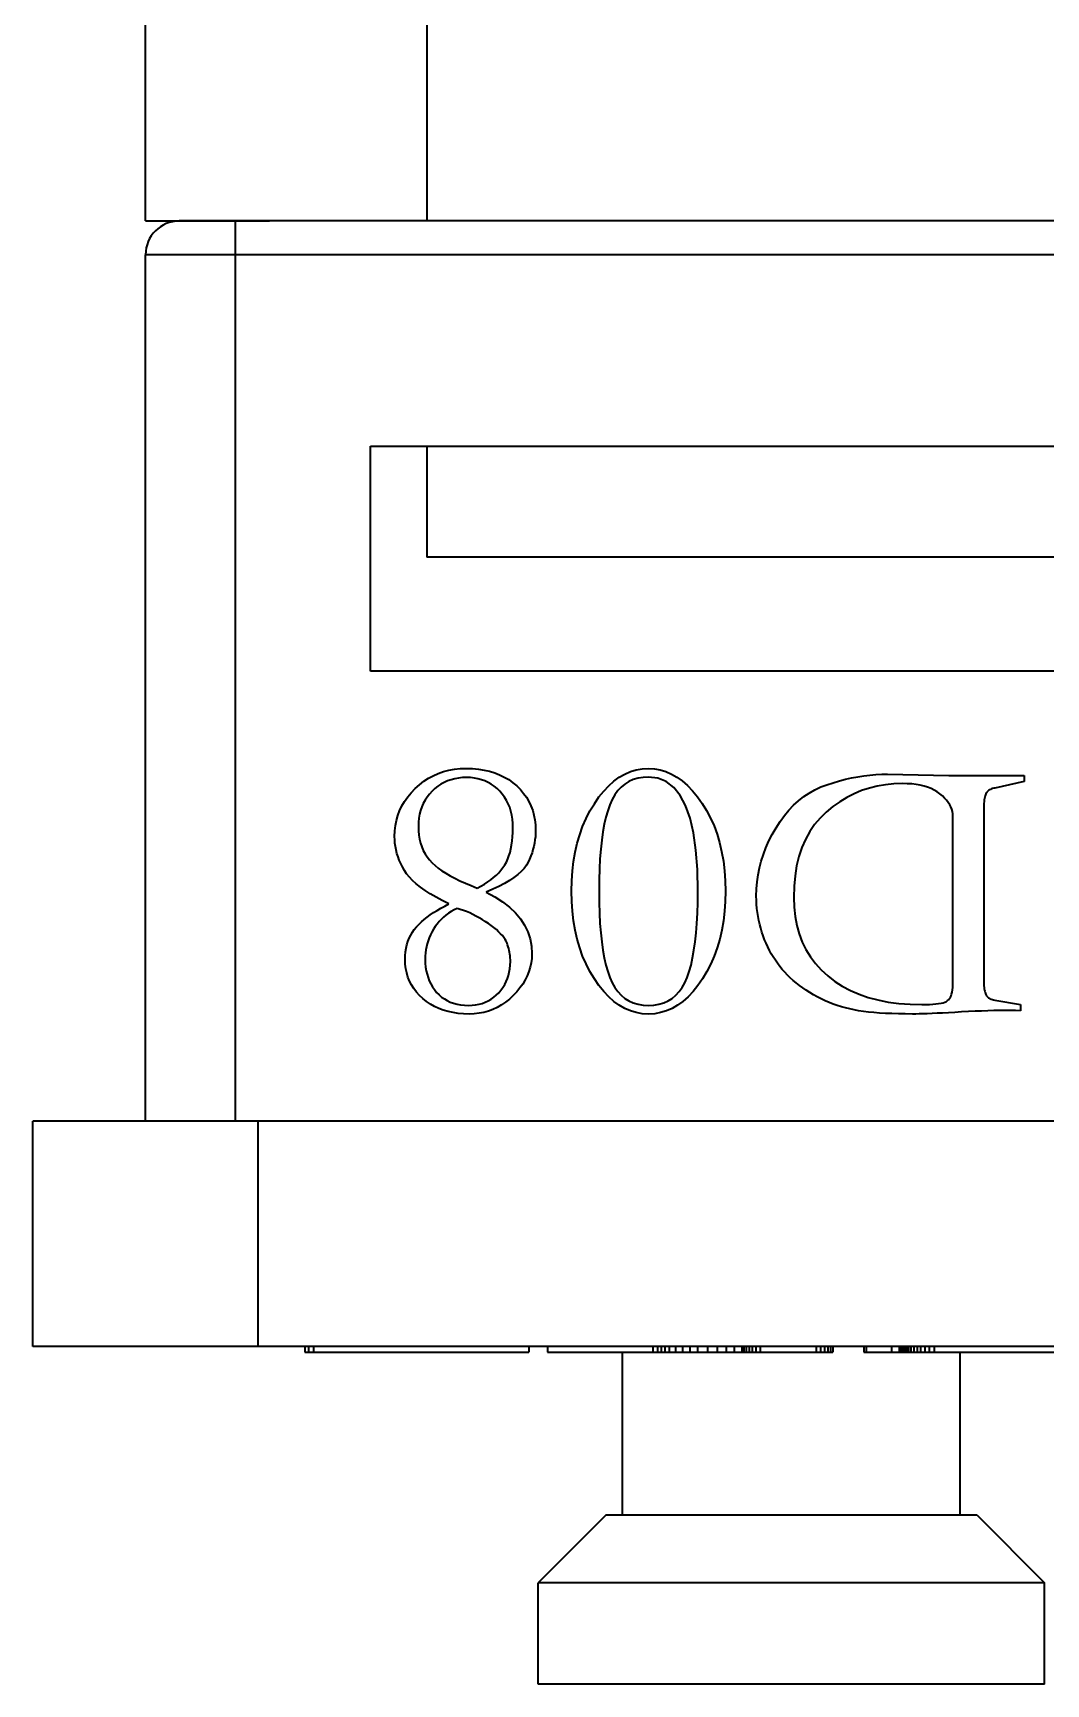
# Model space of a CAD drawing. Header units: millimetres. Extents: x -105 to 105, y -148 to 148.
# Drawn here: x -7.77 to 1.23, y 81.43 to 96.1 of the extents above; entities that cross this region are included whole.
import ezdxf

# ---------------------------------------------------------------- set-up
doc = ezdxf.new("R2010")
doc.units = ezdxf.units.MM
doc.layers.add('粗实线层', color=7, linetype='Continuous', lineweight=35)

msp = doc.modelspace()

# ---------------------------------------------------------------- linework, layer by layer
at = {"layer": '粗实线层', "color": 7, "lineweight": 35, "ltscale": 0.228258}
for p, q in [((-4.269, 102.433), (-4.269, 94.433)), ((-6.769, 94.433), (-6.769, 96.433)), ((-6.769, 94.433), (-5.669, 94.433)), ((-5.969, 94.433), (-6.469, 94.433)), ((-5.969, 94.133), (-5.969, 94.433)), ((9.431, 94.433), (-5.969, 94.433)), ((-5.969, 94.133), (-6.769, 94.133)), ((-6.769, 86.433), (-6.769, 94.133)), ((9.431, 94.133), (-5.969, 94.133)), ((-5.969, 86.433), (-5.969, 94.133)), ((-4.769, 90.433), (-4.769, 92.433)), ((-4.769, 92.433), (8.231, 92.433)), ((-4.269, 92.433), (-4.269, 91.447)), ((7.731, 91.447), (-4.269, 91.447)), ((8.231, 90.433), (-4.769, 90.433)), ((-4.256, 89.481), (-4.213, 89.504)), ((-4.213, 89.504), (-4.169, 89.524)), ((-4.169, 89.524), (-4.122, 89.54)), ((-4.122, 89.54), (-4.074, 89.552)), ((-4.074, 89.552), (-4.024, 89.561)), ((-4.024, 89.561), (-3.973, 89.567)), ((-3.973, 89.567), (-3.919, 89.569)), ((-3.916, 89.488), (-3.952, 89.487)), ((-3.919, 89.569), (-3.864, 89.567)), ((-3.881, 89.487), (-3.916, 89.488)), ((-3.864, 89.567), (-3.811, 89.562)), ((-3.811, 89.562), (-3.761, 89.554)), ((-3.761, 89.554), (-3.712, 89.544)), ((-3.712, 89.544), (-3.666, 89.53)), ((-3.666, 89.53), (-3.623, 89.512)), ((-3.623, 89.512), (-3.581, 89.492)), ((-3.581, 89.492), (-3.542, 89.469)), ((-2.607, 89.456), (-2.56, 89.49)), ((-2.56, 89.49), (-2.511, 89.518)), ((-2.511, 89.518), (-2.46, 89.54)), ((-2.46, 89.54), (-2.409, 89.556)), ((-2.409, 89.556), (-2.355, 89.565)), ((-2.348, 89.489), (-2.393, 89.482)), ((-2.355, 89.565), (-2.3, 89.569)), ((-2.3, 89.491), (-2.348, 89.489)), ((-2.3, 89.569), (-2.247, 89.565)), ((-2.217, 89.481), (-2.3, 89.491)), ((-2.247, 89.565), (-2.195, 89.556)), ((-2.195, 89.556), (-2.145, 89.541)), ((-2.145, 89.541), (-2.095, 89.519)), ((-2.095, 89.519), (-2.047, 89.491)), ((-2.047, 89.491), (-2, 89.457)), ((-0.495, 89.484), (-0.441, 89.495)), ((-0.441, 89.495), (-0.387, 89.503)), ((-0.387, 89.503), (-0.333, 89.51)), ((-0.333, 89.51), (-0.28, 89.514)), ((-0.28, 89.514), (-0.227, 89.517)), ((-0.227, 89.517), (-0.175, 89.518)), ((-0.175, 89.518), (0.368, 89.505)), ((0.368, 89.505), (1.038, 89.505)), ((1.038, 89.505), (1.038, 89.451)), ((-4.439, 89.315), (-4.408, 89.353)), ((-4.408, 89.353), (-4.374, 89.389)), ((-4.374, 89.389), (-4.336, 89.423)), ((-4.336, 89.423), (-4.297, 89.454)), ((-4.297, 89.454), (-4.256, 89.481)), ((-4.246, 89.341), (-4.267, 89.314)), ((-4.223, 89.366), (-4.246, 89.341)), ((-4.198, 89.389), (-4.223, 89.366)), ((-4.171, 89.41), (-4.198, 89.389)), ((-4.144, 89.428), (-4.171, 89.41)), ((-4.115, 89.444), (-4.144, 89.428)), ((-4.085, 89.457), (-4.115, 89.444)), ((-4.054, 89.468), (-4.085, 89.457)), ((-4.021, 89.477), (-4.054, 89.468)), ((-3.987, 89.483), (-4.021, 89.477)), ((-3.952, 89.487), (-3.987, 89.483)), ((-3.847, 89.483), (-3.881, 89.487)), ((-3.815, 89.477), (-3.847, 89.483)), ((-3.784, 89.468), (-3.815, 89.477)), ((-3.753, 89.457), (-3.784, 89.468)), ((-3.725, 89.444), (-3.753, 89.457)), ((-3.697, 89.428), (-3.725, 89.444)), ((-3.67, 89.41), (-3.697, 89.428)), ((-3.645, 89.389), (-3.67, 89.41)), ((-3.621, 89.366), (-3.645, 89.389)), ((-3.599, 89.34), (-3.621, 89.366)), ((-3.579, 89.313), (-3.599, 89.34)), ((-3.542, 89.469), (-3.505, 89.442)), ((-3.505, 89.442), (-3.47, 89.413)), ((-3.47, 89.413), (-3.438, 89.381)), ((-3.438, 89.381), (-3.41, 89.347)), ((-3.41, 89.347), (-3.385, 89.312)), ((-2.74, 89.315), (-2.697, 89.368)), ((-2.697, 89.368), (-2.653, 89.415)), ((-2.653, 89.415), (-2.607, 89.456)), ((-2.573, 89.371), (-2.6, 89.334)), ((-2.543, 89.403), (-2.573, 89.371)), ((-2.51, 89.43), (-2.543, 89.403)), ((-2.474, 89.452), (-2.51, 89.43)), ((-2.435, 89.469), (-2.474, 89.452)), ((-2.393, 89.482), (-2.435, 89.469)), ((-2.142, 89.451), (-2.217, 89.481)), ((-2.076, 89.4), (-2.142, 89.451)), ((-2.019, 89.329), (-2.076, 89.4)), ((-2, 89.457), (-1.954, 89.417)), ((-1.954, 89.417), (-1.91, 89.37)), ((-1.91, 89.37), (-1.866, 89.317)), ((-0.921, 89.318), (-0.872, 89.35)), ((-0.872, 89.35), (-0.822, 89.379)), ((-0.822, 89.379), (-0.769, 89.404)), ((-0.769, 89.404), (-0.715, 89.424)), ((-0.715, 89.424), (-0.659, 89.442)), ((-0.659, 89.442), (-0.604, 89.458)), ((-0.604, 89.458), (-0.549, 89.472)), ((-0.549, 89.472), (-0.495, 89.484)), ((-0.472, 89.343), (-0.537, 89.31)), ((-0.406, 89.371), (-0.472, 89.343)), ((-0.337, 89.394), (-0.406, 89.371)), ((-0.267, 89.412), (-0.337, 89.394)), ((-0.195, 89.424), (-0.267, 89.412)), ((-0.12, 89.432), (-0.195, 89.424)), ((-0.044, 89.434), (-0.12, 89.432)), ((-0.002, 89.433), (-0.044, 89.434)), ((0.039, 89.431), (-0.002, 89.433)), ((0.077, 89.426), (0.039, 89.431)), ((0.114, 89.42), (0.077, 89.426)), ((0.148, 89.411), (0.114, 89.42)), ((0.18, 89.401), (0.148, 89.411)), ((0.211, 89.389), (0.18, 89.401)), ((0.239, 89.375), (0.211, 89.389)), ((0.265, 89.36), (0.239, 89.375)), ((0.289, 89.342), (0.265, 89.36)), ((0.311, 89.324), (0.289, 89.342)), ((0.697, 89.343), (0.694, 89.335)), ((0.702, 89.351), (0.697, 89.343)), ((0.706, 89.357), (0.702, 89.351)), ((0.712, 89.363), (0.706, 89.357)), ((0.718, 89.369), (0.712, 89.363)), ((0.724, 89.374), (0.718, 89.369)), ((0.731, 89.378), (0.724, 89.374)), ((0.739, 89.382), (0.731, 89.378)), ((0.748, 89.386), (0.739, 89.382)), ((0.757, 89.389), (0.748, 89.386)), ((0.767, 89.392), (0.757, 89.389)), ((0.777, 89.394), (0.767, 89.392)), ((1.038, 89.451), (0.777, 89.394)), ((-4.511, 89.193), (-4.491, 89.235)), ((-4.491, 89.235), (-4.467, 89.276)), ((-4.467, 89.276), (-4.439, 89.315)), ((-4.326, 89.194), (-4.334, 89.161)), ((-4.315, 89.226), (-4.326, 89.194)), ((-4.301, 89.257), (-4.315, 89.226)), ((-4.285, 89.286), (-4.301, 89.257)), ((-4.267, 89.314), (-4.285, 89.286)), ((-3.561, 89.285), (-3.579, 89.313)), ((-3.546, 89.255), (-3.561, 89.285)), ((-3.533, 89.223), (-3.546, 89.255)), ((-3.523, 89.189), (-3.533, 89.223)), ((-3.385, 89.312), (-3.363, 89.275)), ((-3.363, 89.275), (-3.345, 89.236)), ((-3.345, 89.236), (-3.329, 89.196)), ((-3.329, 89.196), (-3.318, 89.154)), ((-2.82, 89.191), (-2.781, 89.255)), ((-2.781, 89.255), (-2.74, 89.315)), ((-2.644, 89.245), (-2.662, 89.193)), ((-2.623, 89.292), (-2.644, 89.245)), ((-2.6, 89.334), (-2.623, 89.292)), ((-1.971, 89.238), (-2.019, 89.329)), ((-1.931, 89.127), (-1.971, 89.238)), ((-1.866, 89.317), (-1.824, 89.258)), ((-1.824, 89.258), (-1.785, 89.195)), ((-1.785, 89.195), (-1.749, 89.128)), ((-1.093, 89.149), (-1.053, 89.197)), ((-1.053, 89.197), (-1.011, 89.241)), ((-1.011, 89.241), (-0.967, 89.281)), ((-0.967, 89.281), (-0.921, 89.318)), ((-0.661, 89.229), (-0.72, 89.181)), ((-0.6, 89.272), (-0.661, 89.229)), ((-0.537, 89.31), (-0.6, 89.272)), ((0.331, 89.305), (0.311, 89.324)), ((0.348, 89.286), (0.331, 89.305)), ((0.363, 89.266), (0.348, 89.286)), ((0.376, 89.246), (0.363, 89.266)), ((0.386, 89.226), (0.376, 89.246)), ((0.395, 89.206), (0.386, 89.226)), ((0.4, 89.185), (0.395, 89.206)), ((0.681, 89.258), (0.68, 89.241)), ((0.68, 89.241), (0.68, 89.223)), ((0.68, 89.223), (0.68, 87.668)), ((0.682, 89.274), (0.681, 89.258)), ((0.683, 89.289), (0.682, 89.274)), ((0.685, 89.302), (0.683, 89.289)), ((0.688, 89.314), (0.685, 89.302)), ((0.69, 89.325), (0.688, 89.314)), ((0.694, 89.335), (0.69, 89.325)), ((-4.554, 89.013), (-4.549, 89.06)), ((-4.549, 89.06), (-4.54, 89.106)), ((-4.54, 89.106), (-4.527, 89.15)), ((-4.527, 89.15), (-4.511, 89.193)), ((-4.344, 89.09), (-4.345, 89.052)), ((-4.345, 89.052), (-4.344, 89.013)), ((-4.34, 89.126), (-4.344, 89.09)), ((-4.334, 89.161), (-4.34, 89.126)), ((-3.514, 89.154), (-3.523, 89.189)), ((-3.508, 89.117), (-3.514, 89.154)), ((-3.505, 89.079), (-3.508, 89.117)), ((-3.504, 89.039), (-3.505, 89.079)), ((-3.318, 89.154), (-3.309, 89.111)), ((-3.309, 89.111), (-3.304, 89.066)), ((-3.304, 89.066), (-3.303, 89.019)), ((-2.911, 88.98), (-2.885, 89.054)), ((-2.885, 89.054), (-2.854, 89.124)), ((-2.854, 89.124), (-2.82, 89.191)), ((-2.693, 89.073), (-2.705, 89.004)), ((-2.678, 89.136), (-2.693, 89.073)), ((-2.662, 89.193), (-2.678, 89.136)), ((-1.901, 88.995), (-1.931, 89.127)), ((-1.749, 89.128), (-1.718, 89.058)), ((-1.718, 89.058), (-1.691, 88.985)), ((-1.167, 89.041), (-1.131, 89.097)), ((-1.131, 89.097), (-1.093, 89.149)), ((-0.824, 89.07), (-0.868, 89.007)), ((-0.775, 89.128), (-0.824, 89.07)), ((-0.72, 89.181), (-0.775, 89.128)), ((0.404, 89.164), (0.4, 89.185)), ((0.405, 89.143), (0.404, 89.164)), ((0.405, 87.668), (0.405, 89.143)), ((-4.556, 88.965), (-4.554, 89.013)), ((-4.555, 88.935), (-4.556, 88.965)), ((-4.553, 88.905), (-4.555, 88.935)), ((-4.548, 88.875), (-4.553, 88.905)), ((-4.344, 89.013), (-4.34, 88.975)), ((-4.34, 88.975), (-4.334, 88.939)), ((-4.334, 88.939), (-4.326, 88.904)), ((-4.326, 88.904), (-4.315, 88.871)), ((-3.516, 88.888), (-3.51, 88.924)), ((-3.51, 88.924), (-3.507, 88.96)), ((-3.507, 88.96), (-3.504, 88.999)), ((-3.504, 88.999), (-3.504, 89.039)), ((-3.313, 88.904), (-3.319, 88.876)), ((-3.309, 88.933), (-3.313, 88.904)), ((-3.305, 88.961), (-3.309, 88.933)), ((-3.303, 88.99), (-3.305, 88.961)), ((-3.303, 89.019), (-3.303, 88.99)), ((-2.952, 88.825), (-2.933, 88.904)), ((-2.933, 88.904), (-2.911, 88.98)), ((-2.716, 88.93), (-2.724, 88.851)), ((-2.705, 89.004), (-2.716, 88.93)), ((-1.879, 88.843), (-1.901, 88.995)), ((-1.691, 88.985), (-1.668, 88.909)), ((-1.668, 88.909), (-1.65, 88.829)), ((-1.256, 88.864), (-1.23, 88.924)), ((-1.23, 88.924), (-1.2, 88.982)), ((-1.2, 88.982), (-1.167, 89.041)), ((-0.905, 88.938), (-0.937, 88.865)), ((-0.868, 89.007), (-0.905, 88.938)), ((-4.542, 88.844), (-4.548, 88.875)), ((-4.535, 88.814), (-4.542, 88.844)), ((-4.525, 88.784), (-4.535, 88.814)), ((-4.514, 88.754), (-4.525, 88.784)), ((-4.501, 88.724), (-4.514, 88.754)), ((-4.315, 88.871), (-4.301, 88.84)), ((-4.301, 88.84), (-4.285, 88.81)), ((-4.285, 88.81), (-4.267, 88.782)), ((-4.267, 88.782), (-4.246, 88.755)), ((-4.246, 88.755), (-4.223, 88.73)), ((-3.563, 88.737), (-3.551, 88.764)), ((-3.551, 88.764), (-3.54, 88.793)), ((-3.54, 88.793), (-3.53, 88.823)), ((-3.53, 88.823), (-3.522, 88.855)), ((-3.522, 88.855), (-3.516, 88.888)), ((-3.357, 88.763), (-3.37, 88.735)), ((-3.346, 88.791), (-3.357, 88.763)), ((-3.335, 88.819), (-3.346, 88.791)), ((-3.327, 88.848), (-3.335, 88.819)), ((-3.319, 88.876), (-3.327, 88.848)), ((-2.966, 88.743), (-2.952, 88.825)), ((-2.731, 88.766), (-2.736, 88.676)), ((-2.724, 88.851), (-2.731, 88.766)), ((-1.866, 88.671), (-1.879, 88.843)), ((-1.65, 88.829), (-1.635, 88.746)), ((-1.298, 88.744), (-1.279, 88.805)), ((-1.279, 88.805), (-1.256, 88.864)), ((-0.963, 88.787), (-0.984, 88.703)), ((-0.937, 88.865), (-0.963, 88.787)), ((-4.486, 88.694), (-4.501, 88.724)), ((-4.469, 88.663), (-4.486, 88.694)), ((-4.45, 88.633), (-4.469, 88.663)), ((-4.425, 88.603), (-4.45, 88.633)), ((-4.223, 88.73), (-4.197, 88.706)), ((-4.197, 88.706), (-4.168, 88.683)), ((-4.168, 88.683), (-4.135, 88.66)), ((-4.135, 88.66), (-4.1, 88.637)), ((-4.1, 88.637), (-4.061, 88.614)), ((-4.061, 88.614), (-4.02, 88.592)), ((-3.676, 88.599), (-3.652, 88.62)), ((-3.652, 88.62), (-3.63, 88.642)), ((-3.63, 88.642), (-3.611, 88.665)), ((-3.611, 88.665), (-3.593, 88.688)), ((-3.593, 88.688), (-3.577, 88.712)), ((-3.577, 88.712), (-3.563, 88.737)), ((-3.461, 88.626), (-3.496, 88.599)), ((-3.431, 88.653), (-3.461, 88.626)), ((-3.406, 88.68), (-3.431, 88.653)), ((-3.385, 88.708), (-3.406, 88.68)), ((-3.37, 88.735), (-3.385, 88.708)), ((-2.982, 88.57), (-2.976, 88.658)), ((-2.976, 88.658), (-2.966, 88.743)), ((-2.736, 88.676), (-2.738, 88.58)), ((-1.861, 88.479), (-1.866, 88.671)), ((-1.635, 88.746), (-1.625, 88.66)), ((-1.625, 88.66), (-1.619, 88.571)), ((-1.335, 88.56), (-1.326, 88.622)), ((-1.326, 88.622), (-1.314, 88.684)), ((-1.314, 88.684), (-1.298, 88.744)), ((-0.998, 88.614), (-1.007, 88.521)), ((-0.984, 88.703), (-0.998, 88.614)), ((-4.397, 88.573), (-4.425, 88.603)), ((-4.364, 88.543), (-4.397, 88.573)), ((-4.327, 88.513), (-4.364, 88.543)), ((-4.285, 88.484), (-4.327, 88.513)), ((-4.239, 88.454), (-4.285, 88.484)), ((-4.02, 88.592), (-3.975, 88.57)), ((-3.975, 88.57), (-3.927, 88.548)), ((-3.927, 88.548), (-3.876, 88.527)), ((-3.876, 88.527), (-3.822, 88.506)), ((-3.822, 88.506), (-3.789, 88.523)), ((-3.789, 88.523), (-3.758, 88.541)), ((-3.758, 88.541), (-3.728, 88.56)), ((-3.683, 88.495), (-3.742, 88.469)), ((-3.742, 88.469), (-3.665, 88.427)), ((-3.728, 88.56), (-3.701, 88.579)), ((-3.701, 88.579), (-3.676, 88.599)), ((-3.629, 88.52), (-3.683, 88.495)), ((-3.58, 88.546), (-3.629, 88.52)), ((-3.536, 88.573), (-3.58, 88.546)), ((-3.496, 88.599), (-3.536, 88.573)), ((-2.984, 88.479), (-2.982, 88.57)), ((-2.982, 88.387), (-2.984, 88.479)), ((-2.738, 88.58), (-2.739, 88.479)), ((-2.739, 88.479), (-2.738, 88.378)), ((-1.862, 88.378), (-1.861, 88.479)), ((-1.619, 88.571), (-1.616, 88.479)), ((-1.616, 88.479), (-1.618, 88.387)), ((-1.342, 88.435), (-1.34, 88.498)), ((-1.34, 88.498), (-1.335, 88.56)), ((-1.007, 88.521), (-1.01, 88.422)), ((-4.188, 88.424), (-4.239, 88.454)), ((-4.133, 88.395), (-4.188, 88.424)), ((-4.178, 88.307), (-4.145, 88.327)), ((-4.145, 88.327), (-4.11, 88.346)), ((-4.074, 88.365), (-4.133, 88.395)), ((-4.11, 88.346), (-4.074, 88.365)), ((-4, 88.325), (-4.027, 88.312)), ((-3.972, 88.316), (-4, 88.325)), ((-3.944, 88.307), (-3.972, 88.316)), ((-3.665, 88.427), (-3.596, 88.383)), ((-3.596, 88.383), (-3.535, 88.335)), ((-3.535, 88.335), (-3.482, 88.285)), ((-2.976, 88.299), (-2.982, 88.387)), ((-2.738, 88.378), (-2.736, 88.282)), ((-1.865, 88.282), (-1.862, 88.378)), ((-1.618, 88.387), (-1.625, 88.299)), ((-1.341, 88.398), (-1.342, 88.435)), ((-1.339, 88.361), (-1.341, 88.398)), ((-1.336, 88.325), (-1.339, 88.361)), ((-1.332, 88.289), (-1.336, 88.325)), ((-1.01, 88.422), (-1.007, 88.335)), ((-1.007, 88.335), (-0.998, 88.253)), ((-4.362, 88.161), (-4.341, 88.183)), ((-4.341, 88.183), (-4.318, 88.204)), ((-4.318, 88.204), (-4.294, 88.225)), ((-4.294, 88.225), (-4.268, 88.246)), ((-4.268, 88.246), (-4.24, 88.267)), ((-4.24, 88.267), (-4.21, 88.287)), ((-4.21, 88.287), (-4.178, 88.307)), ((-4.179, 88.185), (-4.196, 88.163)), ((-4.161, 88.207), (-4.179, 88.185)), ((-4.142, 88.227), (-4.161, 88.207)), ((-4.121, 88.246), (-4.142, 88.227)), ((-4.1, 88.265), (-4.121, 88.246)), ((-4.077, 88.281), (-4.1, 88.265)), ((-4.052, 88.297), (-4.077, 88.281)), ((-4.027, 88.312), (-4.052, 88.297)), ((-3.916, 88.296), (-3.944, 88.307)), ((-3.888, 88.284), (-3.916, 88.296)), ((-3.86, 88.271), (-3.888, 88.284)), ((-3.833, 88.257), (-3.86, 88.271)), ((-3.805, 88.242), (-3.833, 88.257)), ((-3.778, 88.226), (-3.805, 88.242)), ((-3.751, 88.209), (-3.778, 88.226)), ((-3.723, 88.191), (-3.751, 88.209)), ((-3.697, 88.172), (-3.723, 88.191)), ((-3.673, 88.154), (-3.697, 88.172)), ((-3.482, 88.285), (-3.438, 88.232)), ((-3.438, 88.232), (-3.401, 88.176)), ((-3.401, 88.176), (-3.373, 88.117)), ((-2.966, 88.213), (-2.976, 88.299)), ((-2.952, 88.131), (-2.966, 88.213)), ((-2.736, 88.282), (-2.731, 88.192)), ((-2.731, 88.192), (-2.724, 88.107)), ((-1.876, 88.107), (-1.87, 88.192)), ((-1.87, 88.192), (-1.865, 88.282)), ((-1.635, 88.213), (-1.649, 88.131)), ((-1.625, 88.299), (-1.635, 88.213)), ((-1.326, 88.253), (-1.332, 88.289)), ((-1.32, 88.217), (-1.326, 88.253)), ((-1.312, 88.183), (-1.32, 88.217)), ((-1.303, 88.148), (-1.312, 88.183)), ((-0.998, 88.253), (-0.983, 88.173)), ((-0.983, 88.173), (-0.961, 88.098)), ((-4.446, 88.002), (-4.437, 88.032)), ((-4.437, 88.032), (-4.426, 88.061)), ((-4.426, 88.061), (-4.413, 88.088)), ((-4.413, 88.088), (-4.398, 88.114)), ((-4.398, 88.114), (-4.381, 88.138)), ((-4.381, 88.138), (-4.362, 88.161)), ((-4.258, 88.037), (-4.266, 88.011)), ((-4.249, 88.063), (-4.258, 88.037)), ((-4.238, 88.089), (-4.249, 88.063)), ((-4.225, 88.114), (-4.238, 88.089)), ((-4.211, 88.139), (-4.225, 88.114)), ((-4.196, 88.163), (-4.211, 88.139)), ((-3.651, 88.136), (-3.673, 88.154)), ((-3.632, 88.118), (-3.651, 88.136)), ((-3.614, 88.1), (-3.632, 88.118)), ((-3.598, 88.083), (-3.614, 88.1)), ((-3.585, 88.066), (-3.598, 88.083)), ((-3.574, 88.049), (-3.585, 88.066)), ((-3.564, 88.033), (-3.574, 88.049)), ((-3.557, 88.016), (-3.564, 88.033)), ((-3.373, 88.117), (-3.352, 88.055)), ((-3.352, 88.055), (-3.34, 87.99)), ((-2.933, 88.051), (-2.952, 88.131)), ((-2.911, 87.975), (-2.933, 88.051)), ((-2.724, 88.107), (-2.716, 88.027)), ((-2.716, 88.027), (-2.705, 87.953)), ((-1.896, 87.953), (-1.885, 88.027)), ((-1.885, 88.027), (-1.876, 88.107)), ((-1.667, 88.051), (-1.689, 87.975)), ((-1.649, 88.131), (-1.667, 88.051)), ((-1.293, 88.114), (-1.303, 88.148)), ((-1.281, 88.08), (-1.293, 88.114)), ((-1.269, 88.047), (-1.281, 88.08)), ((-1.255, 88.015), (-1.269, 88.047)), ((-0.961, 88.098), (-0.934, 88.026)), ((-0.934, 88.026), (-0.901, 87.959)), ((-4.462, 87.869), (-4.461, 87.904)), ((-4.461, 87.904), (-4.458, 87.939)), ((-4.458, 87.939), (-4.453, 87.971)), ((-4.453, 87.971), (-4.446, 88.002)), ((-4.284, 87.901), (-4.285, 87.872)), ((-4.282, 87.929), (-4.284, 87.901)), ((-4.278, 87.957), (-4.282, 87.929)), ((-4.273, 87.984), (-4.278, 87.957)), ((-4.266, 88.011), (-4.273, 87.984)), ((-3.552, 88), (-3.557, 88.016)), ((-3.547, 87.984), (-3.552, 88)), ((-3.542, 87.968), (-3.547, 87.984)), ((-3.538, 87.952), (-3.542, 87.968)), ((-3.535, 87.935), (-3.538, 87.952)), ((-3.532, 87.919), (-3.535, 87.935)), ((-3.53, 87.902), (-3.532, 87.919)), ((-3.528, 87.886), (-3.53, 87.902)), ((-3.527, 87.869), (-3.528, 87.886)), ((-3.338, 87.881), (-3.343, 87.841)), ((-3.34, 87.99), (-3.336, 87.923)), ((-3.336, 87.923), (-3.338, 87.881)), ((-2.885, 87.901), (-2.911, 87.975)), ((-2.854, 87.831), (-2.885, 87.901)), ((-2.705, 87.953), (-2.693, 87.885)), ((-2.693, 87.885), (-2.678, 87.821)), ((-1.922, 87.821), (-1.908, 87.885)), ((-1.908, 87.885), (-1.896, 87.953)), ((-1.716, 87.901), (-1.746, 87.831)), ((-1.689, 87.975), (-1.716, 87.901)), ((-1.241, 87.983), (-1.255, 88.015)), ((-1.225, 87.952), (-1.241, 87.983)), ((-1.209, 87.922), (-1.225, 87.952)), ((-1.191, 87.893), (-1.209, 87.922)), ((-1.173, 87.864), (-1.191, 87.893)), ((-0.901, 87.959), (-0.862, 87.895)), ((-0.862, 87.895), (-0.817, 87.834)), ((-4.461, 87.828), (-4.462, 87.869)), ((-4.456, 87.789), (-4.461, 87.828)), ((-4.448, 87.751), (-4.456, 87.789)), ((-4.437, 87.714), (-4.448, 87.751)), ((-4.285, 87.872), (-4.284, 87.837)), ((-4.284, 87.837), (-4.281, 87.804)), ((-4.281, 87.804), (-4.276, 87.771)), ((-4.276, 87.771), (-4.268, 87.74)), ((-4.268, 87.74), (-4.259, 87.71)), ((-3.553, 87.701), (-3.544, 87.729)), ((-3.544, 87.729), (-3.537, 87.758)), ((-3.537, 87.758), (-3.531, 87.789)), ((-3.531, 87.789), (-3.528, 87.82)), ((-3.528, 87.82), (-3.527, 87.852)), ((-3.527, 87.852), (-3.527, 87.869)), ((-3.363, 87.763), (-3.378, 87.726)), ((-3.351, 87.802), (-3.363, 87.763)), ((-3.343, 87.841), (-3.351, 87.802)), ((-2.82, 87.764), (-2.854, 87.831)), ((-2.781, 87.7), (-2.82, 87.764)), ((-2.678, 87.821), (-2.662, 87.764)), ((-2.662, 87.764), (-2.644, 87.711)), ((-1.957, 87.711), (-1.939, 87.764)), ((-1.939, 87.764), (-1.922, 87.821)), ((-1.781, 87.764), (-1.819, 87.7)), ((-1.746, 87.831), (-1.781, 87.764)), ((-1.154, 87.837), (-1.173, 87.864)), ((-1.133, 87.81), (-1.154, 87.837)), ((-1.112, 87.783), (-1.133, 87.81)), ((-1.09, 87.758), (-1.112, 87.783)), ((-1.066, 87.733), (-1.09, 87.758)), ((-1.041, 87.709), (-1.066, 87.733)), ((-0.817, 87.834), (-0.765, 87.778)), ((-0.765, 87.778), (-0.708, 87.725)), ((-4.423, 87.679), (-4.437, 87.714)), ((-4.406, 87.645), (-4.423, 87.679)), ((-4.385, 87.612), (-4.406, 87.645)), ((-4.362, 87.581), (-4.385, 87.612)), ((-4.335, 87.552), (-4.362, 87.581)), ((-4.259, 87.71), (-4.248, 87.681)), ((-4.248, 87.681), (-4.235, 87.654)), ((-4.235, 87.654), (-4.219, 87.628)), ((-4.219, 87.628), (-4.202, 87.603)), ((-4.202, 87.603), (-4.183, 87.579)), ((-3.631, 87.576), (-3.611, 87.599)), ((-3.611, 87.599), (-3.594, 87.623)), ((-3.594, 87.623), (-3.578, 87.648)), ((-3.578, 87.648), (-3.565, 87.674)), ((-3.565, 87.674), (-3.553, 87.701)), ((-3.471, 87.584), (-3.502, 87.55)), ((-3.442, 87.618), (-3.471, 87.584)), ((-3.417, 87.653), (-3.442, 87.618)), ((-3.396, 87.689), (-3.417, 87.653)), ((-3.378, 87.726), (-3.396, 87.689)), ((-2.74, 87.64), (-2.781, 87.7)), ((-2.697, 87.587), (-2.74, 87.64)), ((-2.653, 87.54), (-2.697, 87.587)), ((-2.644, 87.711), (-2.623, 87.664)), ((-2.623, 87.664), (-2.6, 87.622)), ((-2.6, 87.622), (-2.573, 87.585)), ((-2.573, 87.585), (-2.543, 87.553)), ((-2.058, 87.553), (-2.028, 87.585)), ((-2.028, 87.585), (-2.001, 87.622)), ((-2.001, 87.622), (-1.977, 87.664)), ((-1.977, 87.664), (-1.957, 87.711)), ((-1.903, 87.587), (-1.948, 87.54)), ((-1.861, 87.64), (-1.903, 87.587)), ((-1.819, 87.7), (-1.861, 87.64)), ((-1.015, 87.685), (-1.041, 87.709)), ((-0.988, 87.662), (-1.015, 87.685)), ((-0.959, 87.64), (-0.988, 87.662)), ((-0.93, 87.618), (-0.959, 87.64)), ((-0.899, 87.597), (-0.93, 87.618)), ((-0.867, 87.577), (-0.899, 87.597)), ((-0.708, 87.725), (-0.645, 87.676)), ((-0.645, 87.676), (-0.578, 87.633)), ((-0.578, 87.633), (-0.506, 87.595)), ((-0.506, 87.595), (-0.429, 87.562)), ((0.393, 87.563), (0.397, 87.581)), ((0.397, 87.581), (0.401, 87.6)), ((0.401, 87.6), (0.403, 87.621)), ((0.403, 87.621), (0.404, 87.643)), ((0.404, 87.643), (0.405, 87.668)), ((0.68, 87.668), (0.68, 87.652)), ((0.68, 87.652), (0.681, 87.638)), ((0.681, 87.638), (0.682, 87.624)), ((0.682, 87.624), (0.683, 87.611)), ((0.683, 87.611), (0.685, 87.599)), ((0.685, 87.599), (0.687, 87.588)), ((0.687, 87.588), (0.69, 87.578)), ((-4.305, 87.524), (-4.335, 87.552)), ((-4.272, 87.498), (-4.305, 87.524)), ((-4.238, 87.474), (-4.272, 87.498)), ((-4.202, 87.454), (-4.238, 87.474)), ((-4.163, 87.436), (-4.202, 87.454)), ((-4.183, 87.579), (-4.161, 87.557)), ((-4.123, 87.421), (-4.163, 87.436)), ((-4.161, 87.557), (-4.139, 87.537)), ((-4.139, 87.537), (-4.114, 87.52)), ((-4.114, 87.52), (-4.088, 87.505)), ((-4.088, 87.505), (-4.061, 87.492)), ((-4.061, 87.492), (-4.032, 87.482)), ((-4.032, 87.482), (-4.001, 87.474)), ((-4.001, 87.474), (-3.969, 87.468)), ((-3.969, 87.468), (-3.935, 87.464)), ((-3.935, 87.464), (-3.899, 87.463)), ((-3.899, 87.463), (-3.867, 87.464)), ((-3.867, 87.464), (-3.836, 87.468)), ((-3.836, 87.468), (-3.806, 87.473)), ((-3.806, 87.473), (-3.778, 87.481)), ((-3.778, 87.481), (-3.75, 87.491)), ((-3.75, 87.491), (-3.724, 87.504)), ((-3.724, 87.504), (-3.699, 87.518)), ((-3.699, 87.518), (-3.675, 87.535)), ((-3.644, 87.445), (-3.683, 87.427)), ((-3.675, 87.535), (-3.653, 87.554)), ((-3.653, 87.554), (-3.631, 87.576)), ((-3.607, 87.467), (-3.644, 87.445)), ((-3.571, 87.491), (-3.607, 87.467)), ((-3.536, 87.519), (-3.571, 87.491)), ((-3.502, 87.55), (-3.536, 87.519)), ((-2.607, 87.499), (-2.653, 87.54)), ((-2.56, 87.465), (-2.607, 87.499)), ((-2.511, 87.436), (-2.56, 87.465)), ((-2.543, 87.553), (-2.51, 87.525)), ((-2.46, 87.414), (-2.511, 87.436)), ((-2.51, 87.525), (-2.474, 87.503)), ((-2.474, 87.503), (-2.435, 87.486)), ((-2.435, 87.486), (-2.393, 87.473)), ((-2.393, 87.473), (-2.348, 87.466)), ((-2.348, 87.466), (-2.3, 87.463)), ((-2.3, 87.463), (-2.252, 87.466)), ((-2.252, 87.466), (-2.207, 87.473)), ((-2.207, 87.473), (-2.165, 87.486)), ((-2.165, 87.486), (-2.126, 87.503)), ((-2.09, 87.436), (-2.14, 87.414)), ((-2.126, 87.503), (-2.09, 87.525)), ((-2.09, 87.525), (-2.058, 87.553)), ((-2.041, 87.465), (-2.09, 87.436)), ((-1.994, 87.499), (-2.041, 87.465)), ((-1.948, 87.54), (-1.994, 87.499)), ((-0.834, 87.557), (-0.867, 87.577)), ((-0.8, 87.538), (-0.834, 87.557)), ((-0.765, 87.521), (-0.8, 87.538)), ((-0.73, 87.504), (-0.765, 87.521)), ((-0.695, 87.489), (-0.73, 87.504)), ((-0.659, 87.475), (-0.695, 87.489)), ((-0.623, 87.462), (-0.659, 87.475)), ((-0.586, 87.451), (-0.623, 87.462)), ((-0.549, 87.44), (-0.586, 87.451)), ((-0.511, 87.431), (-0.549, 87.44)), ((-0.429, 87.562), (-0.348, 87.534)), ((-0.348, 87.534), (-0.261, 87.511)), ((-0.261, 87.511), (-0.171, 87.493)), ((-0.171, 87.493), (-0.075, 87.48)), ((-0.075, 87.48), (0.025, 87.473)), ((0.025, 87.473), (0.13, 87.47)), ((0.13, 87.47), (0.165, 87.47)), ((0.165, 87.47), (0.197, 87.471)), ((0.197, 87.471), (0.227, 87.473)), ((0.227, 87.473), (0.253, 87.476)), ((0.253, 87.476), (0.278, 87.479)), ((0.278, 87.479), (0.299, 87.483)), ((0.299, 87.483), (0.318, 87.487)), ((0.318, 87.487), (0.334, 87.493)), ((0.334, 87.493), (0.347, 87.499)), ((0.347, 87.499), (0.358, 87.505)), ((0.358, 87.505), (0.367, 87.513)), ((0.367, 87.513), (0.375, 87.523)), ((0.375, 87.523), (0.382, 87.535)), ((0.382, 87.535), (0.388, 87.548)), ((0.388, 87.548), (0.393, 87.563)), ((0.69, 87.578), (0.693, 87.569)), ((0.693, 87.569), (0.696, 87.561)), ((0.696, 87.561), (0.7, 87.554)), ((0.7, 87.554), (0.704, 87.547)), ((0.704, 87.547), (0.709, 87.541)), ((0.709, 87.541), (0.715, 87.536)), ((0.715, 87.536), (0.722, 87.531)), ((0.722, 87.531), (0.729, 87.526)), ((0.729, 87.526), (0.737, 87.522)), ((0.737, 87.522), (0.746, 87.518)), ((0.746, 87.518), (0.756, 87.515)), ((0.756, 87.515), (0.766, 87.513)), ((0.766, 87.513), (0.777, 87.51)), ((0.777, 87.51), (1.005, 87.47)), ((1.005, 87.47), (1.005, 87.416)), ((-4.081, 87.408), (-4.123, 87.421)), ((-4.037, 87.399), (-4.081, 87.408)), ((-3.991, 87.392), (-4.037, 87.399)), ((-3.943, 87.388), (-3.991, 87.392)), ((-3.893, 87.386), (-3.943, 87.388)), ((-3.848, 87.388), (-3.893, 87.386)), ((-3.805, 87.393), (-3.848, 87.388)), ((-3.763, 87.401), (-3.805, 87.393)), ((-3.722, 87.413), (-3.763, 87.401)), ((-3.683, 87.427), (-3.722, 87.413)), ((-2.409, 87.399), (-2.46, 87.414)), ((-2.355, 87.389), (-2.409, 87.399)), ((-2.3, 87.386), (-2.355, 87.389)), ((-2.245, 87.389), (-2.3, 87.386)), ((-2.192, 87.399), (-2.245, 87.389)), ((-2.14, 87.414), (-2.192, 87.399)), ((-0.473, 87.423), (-0.511, 87.431)), ((-0.434, 87.416), (-0.473, 87.423)), ((-0.391, 87.41), (-0.434, 87.416)), ((-0.346, 87.404), (-0.391, 87.41)), ((-0.299, 87.4), (-0.346, 87.404)), ((-0.248, 87.395), (-0.299, 87.4)), ((-0.195, 87.392), (-0.248, 87.395)), ((-0.139, 87.39), (-0.195, 87.392)), ((-0.08, 87.388), (-0.139, 87.39)), ((-0.018, 87.387), (-0.08, 87.388)), ((0.046, 87.386), (-0.018, 87.387)), ((0.074, 87.386), (0.046, 87.386)), ((0.104, 87.387), (0.074, 87.386)), ((0.139, 87.388), (0.104, 87.387)), ((0.177, 87.389), (0.139, 87.388)), ((0.219, 87.391), (0.177, 87.389)), ((0.264, 87.393), (0.219, 87.391)), ((0.313, 87.395), (0.264, 87.393)), ((0.366, 87.398), (0.313, 87.395)), ((0.422, 87.401), (0.366, 87.398)), ((0.482, 87.405), (0.422, 87.401)), ((0.543, 87.408), (0.482, 87.405)), ((0.602, 87.411), (0.543, 87.408)), ((0.659, 87.413), (0.602, 87.411)), ((0.714, 87.415), (0.659, 87.413)), ((0.767, 87.417), (0.714, 87.415)), ((0.818, 87.418), (0.767, 87.417)), ((0.868, 87.418), (0.818, 87.418)), ((0.915, 87.418), (0.868, 87.418)), ((0.961, 87.417), (0.915, 87.418)), ((1.005, 87.416), (0.961, 87.417)), ((-7.769, 84.433), (-7.769, 86.433)), ((-5.769, 86.433), (-7.769, 86.433)), ((9.231, 86.433), (-5.769, 86.433)), ((-5.769, 84.433), (-5.769, 86.433)), ((-5.769, 84.433), (-7.769, 84.433)), ((9.231, 84.433), (-5.769, 84.433)), ((-5.353, 84.433), (-5.353, 84.383)), ((-5.353, 84.383), (-5.322, 84.383)), ((-5.322, 84.433), (-5.322, 84.383)), ((-5.322, 84.383), (-5.276, 84.383)), ((-5.276, 84.433), (-5.276, 84.383)), ((-5.276, 84.383), (-5.208, 84.383)), ((-5.208, 84.383), (-5.118, 84.383)), ((-5.118, 84.383), (-5.006, 84.383)), ((-5.006, 84.383), (-4.872, 84.383)), ((-4.872, 84.383), (-4.716, 84.383)), ((-4.716, 84.383), (-4.538, 84.383)), ((-4.538, 84.383), (-4.337, 84.383)), ((-4.337, 84.383), (-4.115, 84.383)), ((-4.115, 84.383), (-3.87, 84.383)), ((-3.87, 84.383), (-3.804, 84.383)), ((-3.804, 84.383), (-3.741, 84.383)), ((-3.741, 84.383), (-3.682, 84.383)), ((-3.682, 84.383), (-3.626, 84.383)), ((-3.626, 84.383), (-3.574, 84.383)), ((-3.574, 84.383), (-3.525, 84.383)), ((-3.525, 84.383), (-3.479, 84.383)), ((-3.479, 84.383), (-3.438, 84.383)), ((-3.438, 84.383), (-3.399, 84.383)), ((-3.399, 84.383), (-3.364, 84.383)), ((-3.364, 84.433), (-3.364, 84.383)), ((-3.198, 84.433), (-3.198, 84.383)), ((-3.198, 84.383), (-3.147, 84.383)), ((-3.147, 84.383), (-3.096, 84.383)), ((-3.096, 84.383), (-3.044, 84.383)), ((-3.044, 84.383), (-2.992, 84.383)), ((-2.992, 84.383), (-2.94, 84.383)), ((-2.94, 84.383), (-2.888, 84.383)), ((-2.888, 84.383), (-2.836, 84.383)), ((-2.836, 84.383), (-2.783, 84.383)), ((-2.783, 84.383), (-2.73, 84.383)), ((-2.73, 84.383), (-2.677, 84.383)), ((-2.677, 84.383), (-2.603, 84.383)), ((-2.603, 84.383), (-2.534, 84.383)), ((-2.534, 84.383), (-2.469, 84.383)), ((-2.53, 82.933), (-2.53, 84.383)), ((-2.469, 84.383), (-2.41, 84.383)), ((-2.41, 84.383), (-2.355, 84.383)), ((-2.355, 84.383), (-2.306, 84.383)), ((-2.306, 84.383), (-2.261, 84.383)), ((-2.261, 84.433), (-2.261, 84.383)), ((-2.261, 84.383), (-2.221, 84.383)), ((-2.221, 84.433), (-2.221, 84.383)), ((-2.221, 84.383), (-2.186, 84.383)), ((-2.186, 84.433), (-2.186, 84.383)), ((-2.186, 84.383), (-2.155, 84.383)), ((-2.155, 84.433), (-2.155, 84.383)), ((-2.155, 84.383), (-2.115, 84.383)), ((-2.115, 84.433), (-2.115, 84.383)), ((-2.115, 84.383), (-2.059, 84.383)), ((-2.059, 84.433), (-2.059, 84.383)), ((-2.059, 84.383), (-1.998, 84.383)), ((-1.998, 84.433), (-1.998, 84.383)), ((-1.998, 84.383), (-1.934, 84.383)), ((-1.934, 84.433), (-1.934, 84.383)), ((-1.934, 84.383), (-1.866, 84.383)), ((-1.866, 84.433), (-1.866, 84.383)), ((-1.866, 84.383), (-1.775, 84.383)), ((-1.775, 84.433), (-1.775, 84.383)), ((-1.775, 84.383), (-1.69, 84.383)), ((-1.69, 84.433), (-1.69, 84.383)), ((-1.69, 84.383), (-1.611, 84.383)), ((-1.611, 84.433), (-1.611, 84.383)), ((-1.611, 84.383), (-1.538, 84.383)), ((-1.538, 84.433), (-1.538, 84.383)), ((-1.538, 84.383), (-1.471, 84.383)), ((-1.471, 84.433), (-1.471, 84.383)), ((-1.471, 84.383), (-1.453, 84.383)), ((-1.453, 84.433), (-1.453, 84.383)), ((-1.453, 84.383), (-1.432, 84.383)), ((-1.432, 84.433), (-1.432, 84.383)), ((-1.432, 84.383), (-1.407, 84.383)), ((-1.407, 84.433), (-1.407, 84.383)), ((-1.407, 84.383), (-1.378, 84.383)), ((-1.378, 84.433), (-1.378, 84.383)), ((-1.378, 84.383), (-1.345, 84.383)), ((-1.345, 84.433), (-1.345, 84.383)), ((-1.345, 84.383), (-1.308, 84.383)), ((-1.308, 84.433), (-1.308, 84.383)), ((-1.308, 84.383), (-1.266, 84.383)), ((-1.266, 84.383), (-1.221, 84.383)), ((-1.221, 84.383), (-1.171, 84.383)), ((-1.171, 84.383), (-1.117, 84.383)), ((-1.117, 84.383), (-1.059, 84.383)), ((-1.059, 84.383), (-1, 84.383)), ((-1, 84.383), (-0.946, 84.383)), ((-0.946, 84.383), (-0.896, 84.383)), ((-0.896, 84.383), (-0.85, 84.383)), ((-0.85, 84.383), (-0.809, 84.383)), ((-0.809, 84.433), (-0.809, 84.383)), ((-0.809, 84.383), (-0.771, 84.383)), ((-0.771, 84.433), (-0.771, 84.383)), ((-0.771, 84.383), (-0.737, 84.383)), ((-0.737, 84.433), (-0.737, 84.383)), ((-0.737, 84.383), (-0.708, 84.383)), ((-0.708, 84.433), (-0.708, 84.383)), ((-0.708, 84.383), (-0.682, 84.383)), ((-0.682, 84.433), (-0.682, 84.383)), ((-0.682, 84.383), (-0.661, 84.383)), ((-0.661, 84.433), (-0.661, 84.383)), ((-0.387, 84.433), (-0.387, 84.383)), ((-0.387, 84.383), (-0.367, 84.383)), ((-0.367, 84.433), (-0.367, 84.383)), ((-0.367, 84.383), (-0.14, 84.383)), ((-0.14, 84.433), (-0.14, 84.383)), ((-0.14, 84.383), (-0.074, 84.383)), ((-0.074, 84.433), (-0.074, 84.383)), ((-0.069, 84.433), (-0.069, 84.383)), ((-0.069, 84.383), (-0.06, 84.383)), ((-0.06, 84.433), (-0.06, 84.383)), ((-0.06, 84.383), (-0.05, 84.383)), ((-0.05, 84.433), (-0.05, 84.383)), ((-0.05, 84.383), (-0.037, 84.383)), ((-0.037, 84.433), (-0.037, 84.383)), ((-0.037, 84.383), (-0.024, 84.383)), ((-0.024, 84.433), (-0.024, 84.383)), ((-0.024, 84.383), (-0.008, 84.383)), ((-0.008, 84.433), (-0.008, 84.383)), ((-0.008, 84.383), (0.01, 84.383)), ((0.01, 84.433), (0.01, 84.383)), ((0.01, 84.383), (0.031, 84.383)), ((0.031, 84.433), (0.031, 84.383)), ((0.031, 84.383), (0.057, 84.383)), ((0.057, 84.433), (0.057, 84.383)), ((0.057, 84.383), (0.086, 84.383)), ((0.086, 84.433), (0.086, 84.383)), ((0.086, 84.383), (0.118, 84.383)), ((0.118, 84.433), (0.118, 84.383)), ((0.118, 84.383), (0.154, 84.383)), ((0.154, 84.433), (0.154, 84.383)), ((0.154, 84.383), (0.194, 84.383)), ((0.194, 84.433), (0.194, 84.383)), ((0.194, 84.383), (0.238, 84.383)), ((0.238, 84.433), (0.238, 84.383)), ((0.238, 84.383), (0.285, 84.383)), ((0.285, 84.383), (0.335, 84.383)), ((0.335, 84.383), (1.714, 84.383)), ((0.47, 82.933), (0.47, 84.383)), ((-2.68, 82.933), (-3.28, 82.333)), ((-1.03, 82.933), (-2.68, 82.933)), ((0.62, 82.933), (-1.03, 82.933)), ((0.62, 82.933), (1.22, 82.333)), ((-1.03, 82.333), (-3.28, 82.333)), ((-3.28, 81.433), (-3.28, 82.333)), ((1.22, 82.333), (-1.03, 82.333)), ((1.22, 81.433), (1.22, 82.333)), ((-1.03, 81.433), (-3.28, 81.433)), ((1.22, 81.433), (-1.03, 81.433))]:
    msp.add_line(p, q, dxfattribs=at)
msp.add_arc((-6.469, 94.133), 0.3, 90, 180, dxfattribs=at)

doc.saveas('drawing.dxf')
